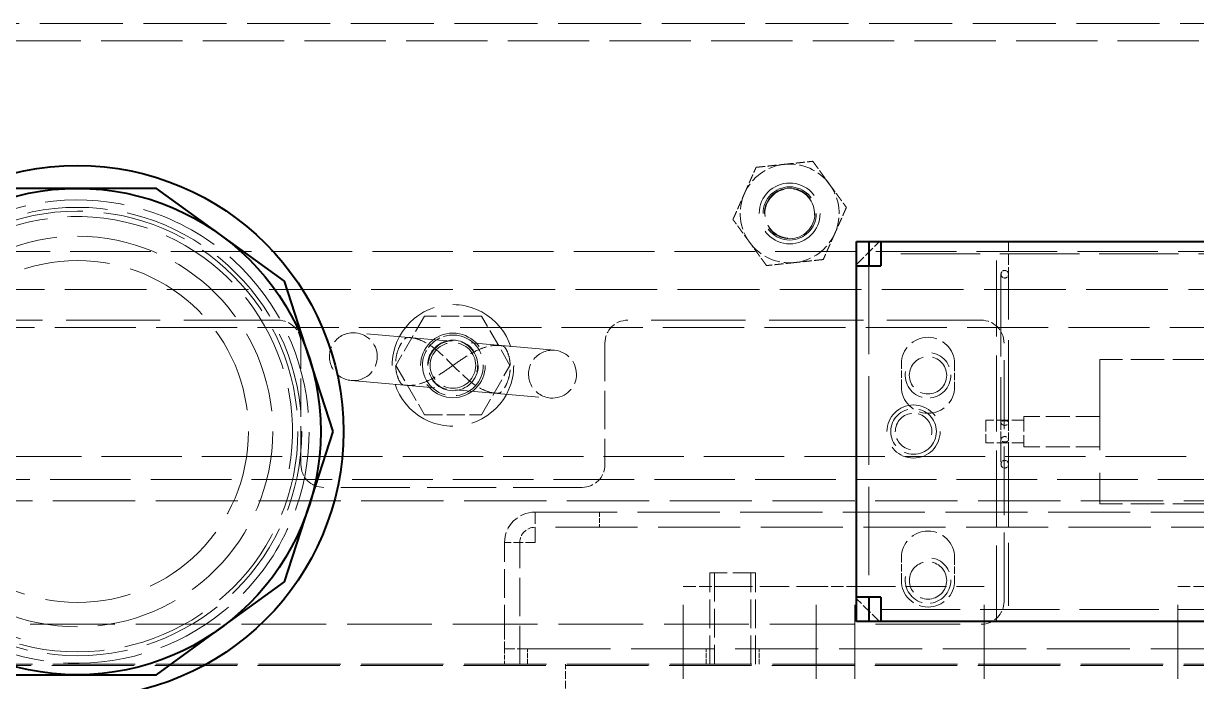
# Model space of a CAD drawing. Header units: millimetres. Extents: x 0 to 5945, y 0 to 4205.
# Drawn here: x 1600.6 to 1754.9, y 2318.9 to 2405.5 of the extents above; entities that cross this region are included whole.
import ezdxf

# ---------------------------------------------------------------- set-up
doc = ezdxf.new("R2010")
doc.units = ezdxf.units.MM
doc.header["$LTSCALE"] = 5
doc.linetypes.add('DASHED', pattern=[0.2067, 0.1654, -0.0413])
doc.layers.add('가려진 것(ISO)', color=2, linetype='DASHED', lineweight=18)
doc.layers.add('가시적인 것(ISO)', color=3, linetype='Continuous', lineweight=40)

msp = doc.modelspace()

# ---------------------------------------------------------------- linework, layer by layer
at = {"layer": '가려진 것(ISO)', "ltscale": 13.194353}
msp.add_line((2036.376, 2405.457), (1586.376, 2405.457), dxfattribs=at)
at = {"layer": '가려진 것(ISO)', "ltscale": 12.937192}
msp.add_line((1584.076, 2403.157), (2038.676, 2403.157), dxfattribs=at)
at = {"layer": '가려진 것(ISO)', "ltscale": 1.616089}
for p, q in [((1710.176, 2373.757), (1713.176, 2376.757)), ((1713.176, 2326.757), (1710.176, 2329.757)), ((1666.876, 2323.157), (1663.876, 2323.157))]:
    msp.add_line(p, q, dxfattribs=at)
at = {"layer": '가려진 것(ISO)', "ltscale": 12.094824}
msp.add_line((1728.576, 2326.757), (1728.576, 2376.757), dxfattribs=at)
at = {"layer": '가려진 것(ISO)', "ltscale": 1.640196}
msp.add_line((1730.176, 2376.757), (1730.176, 2372.451), dxfattribs=at)
at = {"layer": '가려진 것(ISO)', "ltscale": 12.820513}
for p, q in [((1789.576, 2375.457), (1524.576, 2375.457)), ((1524.576, 2345.457), (1789.576, 2345.457))]:
    msp.add_line(p, q, dxfattribs=at)
at = {"layer": '가려진 것(ISO)', "ltscale": 12.631393}
for p, q in [((1856.976, 2375.157), (1713.376, 2375.157)), ((1713.376, 2328.357), (1856.976, 2328.357))]:
    msp.add_line(p, q, dxfattribs=at)
at = {"layer": '가려진 것(ISO)', "ltscale": 14.062248}
msp.add_line((1711.776, 2373.557), (1711.776, 2329.957), dxfattribs=at)
at = {"layer": '가려진 것(ISO)', "ltscale": 13.096293}
for p, q in [((1729.176, 2372.451), (1729.176, 2352.947)), ((1730.176, 2352.947), (1730.176, 2372.451))]:
    msp.add_line(p, q, dxfattribs=at)
at = {"layer": '가려진 것(ISO)', "ltscale": 13.001935}
msp.add_line((1764.576, 2370.457), (1549.576, 2370.457), dxfattribs=at)
at = {"layer": '가려진 것(ISO)', "ltscale": 14.997581}
for p, q in [((1634.076, 2366.407), (1587.576, 2366.407)), ((1726.576, 2366.407), (1680.076, 2366.407))]:
    msp.add_line(p, q, dxfattribs=at)
at = {"layer": '가려진 것(ISO)', "ltscale": 2.859061}
for p, q in [((1653.324, 2366.957), (1649.571, 2360.457)), ((1660.829, 2366.957), (1653.324, 2366.957)), ((1664.582, 2360.457), (1660.829, 2366.957)), ((1649.571, 2360.457), (1653.324, 2353.957)), ((1660.829, 2353.957), (1664.582, 2360.457)), ((1653.324, 2353.957), (1660.829, 2353.957))]:
    msp.add_line(p, q, dxfattribs=at)
at = {"layer": '가려진 것(ISO)', "ltscale": 12.901145}
msp.add_line((1551.376, 2365.457), (2071.376, 2365.457), dxfattribs=at)
at = {"layer": '가려진 것(ISO)', "ltscale": 13.324285}
for p, q in [((1670.452, 2362.443), (1644.253, 2364.747)), ((1643.701, 2358.472), (1669.9, 2356.167))]:
    msp.add_line(p, q, dxfattribs=at)
at = {"layer": '가려진 것(ISO)', "ltscale": 6.094929}
for p, q in [((1637.076, 2347.407), (1637.076, 2363.407)), ((1677.076, 2363.407), (1677.076, 2347.407)), ((1665.876, 2321.157), (1665.876, 2337.157))]:
    msp.add_line(p, q, dxfattribs=at)
at = {"layer": '가려진 것(ISO)', "ltscale": 10.965973}
for p, q in [((1729.576, 2329.407), (1729.576, 2363.407)), ((1674.076, 2344.407), (1640.076, 2344.407))]:
    msp.add_line(p, q, dxfattribs=at)
at = {"layer": '가려진 것(ISO)', "ltscale": 14.438863}
msp.add_line((1742.176, 2361.257), (1742.176, 2342.257), dxfattribs=at)
at = {"layer": '가려진 것(ISO)', "ltscale": 5.33305}
for p, q in [((1756.176, 2361.257), (1742.176, 2361.257)), ((1756.176, 2342.257), (1742.176, 2342.257))]:
    msp.add_line(p, q, dxfattribs=at)
at = {"layer": '가려진 것(ISO)', "ltscale": 1.142718}
for p, q in [((1716.076, 2357.657), (1716.076, 2360.657)), ((1723.076, 2360.657), (1723.076, 2357.657)), ((1716.076, 2332.157), (1716.076, 2335.157)), ((1723.076, 2335.157), (1723.076, 2332.157))]:
    msp.add_line(p, q, dxfattribs=at)
at = {"layer": '가려진 것(ISO)', "ltscale": 2.393412}
for p, q in [((1732.176, 2353.757), (1732.176, 2349.757)), ((1667.876, 2337.157), (1667.876, 2341.157))]:
    msp.add_line(p, q, dxfattribs=at)
at = {"layer": '가려진 것(ISO)', "ltscale": 3.809293}
for p, q in [((1742.176, 2353.757), (1732.176, 2353.757)), ((1742.176, 2349.757), (1732.176, 2349.757))]:
    msp.add_line(p, q, dxfattribs=at)
at = {"layer": '가려진 것(ISO)', "ltscale": 1.795034}
msp.add_line((1727.176, 2353.257), (1727.176, 2350.257), dxfattribs=at)
at = {"layer": '가려진 것(ISO)', "ltscale": 1.904597}
for p, q in [((1732.176, 2353.257), (1727.176, 2353.257)), ((1732.176, 2350.257), (1727.176, 2350.257))]:
    msp.add_line(p, q, dxfattribs=at)
at = {"layer": '가려진 것(ISO)', "ltscale": 1.143405}
for p, q in [((1729.176, 2352.947), (1729.176, 2350.685)), ((1730.176, 2350.685), (1730.176, 2352.947))]:
    msp.add_line(p, q, dxfattribs=at)
at = {"layer": '가려진 것(ISO)', "ltscale": 3.503805}
for p, q in [((1729.176, 2350.685), (1729.176, 2347.451)), ((1730.176, 2347.451), (1730.176, 2350.685))]:
    msp.add_line(p, q, dxfattribs=at)
at = {"layer": '가려진 것(ISO)', "ltscale": 12.782319}
msp.add_line((1531.576, 2348.457), (1782.576, 2348.457), dxfattribs=at)
at = {"layer": '가려진 것(ISO)', "ltscale": 10.011647}
msp.add_line((1730.176, 2347.451), (1730.176, 2326.757), dxfattribs=at)
at = {"layer": '가려진 것(ISO)', "ltscale": 13.086061}
for p, q in [((2115.676, 2342.657), (1507.076, 2342.657)), ((2115.676, 2321.157), (1507.076, 2321.157))]:
    msp.add_line(p, q, dxfattribs=at)
at = {"layer": '가려진 것(ISO)', "ltscale": 13.062409}
for p, q in [((1667.876, 2341.157), (1829.876, 2341.157)), ((1829.876, 2339.157), (1667.876, 2339.157))]:
    msp.add_line(p, q, dxfattribs=at)
at = {"layer": '가려진 것(ISO)', "ltscale": 0.761779}
for p, q in [((1676.376, 2341.157), (1676.376, 2339.157)), ((1663.876, 2323.157), (1663.876, 2321.157)), ((1666.876, 2321.157), (1666.876, 2323.157)), ((1690.376, 2321.157), (1690.376, 2323.157)), ((1697.376, 2321.157), (1697.376, 2323.157))]:
    msp.add_line(p, q, dxfattribs=at)
at = {"layer": '가려진 것(ISO)', "ltscale": 1.523657}
msp.add_line((1667.876, 2337.157), (1663.876, 2337.157), dxfattribs=at)
at = {"layer": '가려진 것(ISO)', "ltscale": 4.571172}
for p, q in [((1663.876, 2325.157), (1663.876, 2337.157)), ((1690.876, 2321.157), (1690.876, 2333.157)), ((1691.475, 2333.157), (1691.475, 2321.157)), ((1696.277, 2321.157), (1696.277, 2333.157)), ((1696.876, 2321.157), (1696.876, 2333.157))]:
    msp.add_line(p, q, dxfattribs=at)
at = {"layer": '가려진 것(ISO)', "ltscale": 3.590168}
msp.add_line((1696.876, 2333.157), (1690.876, 2333.157), dxfattribs=at)
at = {"layer": '가려진 것(ISO)', "ltscale": 2.009241}
for p, q in [((1687.383, 2331.357), (1692.658, 2331.357)), ((1752.423, 2331.357), (1757.698, 2331.357))]:
    msp.add_line(p, q, dxfattribs=at)
at = {"layer": '가려진 것(ISO)', "ltscale": 11.740042}
for p, q in [((1687.383, 2294.957), (1687.383, 2331.357)), ((1704.85, 2294.957), (1704.85, 2331.357)), ((1709.93, 2294.957), (1709.93, 2331.357)), ((1726.951, 2294.957), (1726.951, 2331.357)), ((1752.423, 2294.957), (1752.423, 2331.357))]:
    msp.add_line(p, q, dxfattribs=at)
at = {"layer": '가려진 것(ISO)', "ltscale": 4.644312}
msp.add_line((1692.658, 2331.357), (1704.85, 2331.357), dxfattribs=at)
at = {"layer": '가려진 것(ISO)', "ltscale": 1.935072}
msp.add_line((1704.85, 2331.357), (1709.93, 2331.357), dxfattribs=at)
at = {"layer": '가려진 것(ISO)', "ltscale": 6.484021}
msp.add_line((1709.93, 2331.357), (1726.951, 2331.357), dxfattribs=at)
at = {"layer": '가려진 것(ISO)', "ltscale": 13.449444}
msp.add_line((1587.576, 2326.407), (1726.576, 2326.407), dxfattribs=at)
at = {"layer": '가려진 것(ISO)', "ltscale": 1.196656}
msp.add_line((1663.876, 2323.157), (1663.876, 2325.157), dxfattribs=at)
at = {"layer": '가려진 것(ISO)', "ltscale": 13.223674}
msp.add_line((1666.876, 2323.157), (1830.876, 2323.157), dxfattribs=at)
at = {"layer": '가려진 것(ISO)', "ltscale": 1.218906}
msp.add_line((1671.876, 2317.957), (1671.876, 2321.157), dxfattribs=at)
at = {"layer": '가려진 것(ISO)', "ltscale": 13.094662}
msp.add_line((2115.876, 2320.957), (1506.876, 2320.957), dxfattribs=at)
at = {"layer": '가려진 것(ISO)', "ltscale": 12.159042}
for centre, radius in [((1701.376, 2380.457), 4), ((1657.076, 2360.457), 8)]:
    msp.add_circle(centre, radius, dxfattribs=at)
at = {"layer": '가려진 것(ISO)', "ltscale": 12.159293}
msp.add_circle((1701.376, 2380.457), 4, dxfattribs=at)
at = {"layer": '가려진 것(ISO)', "ltscale": 10.639162}
for centre in [(1701.376, 2380.457), (1717.676, 2351.757)]:
    msp.add_circle(centre, 3.5, dxfattribs=at)
at = {"layer": '가려진 것(ISO)', "ltscale": 10.102645}
for centre in [(1701.376, 2380.457), (1657.076, 2360.457)]:
    msp.add_circle(centre, 3.324, dxfattribs=at)
at = {"layer": '가려진 것(ISO)', "ltscale": 12.81042}
msp.add_circle((1607.676, 2351.757), 29.5, dxfattribs=at)
at = {"layer": '가려진 것(ISO)', "ltscale": 13.562009}
msp.add_circle((1607.676, 2351.757), 29, dxfattribs=at)
at = {"layer": '가려진 것(ISO)', "ltscale": 13.020308}
msp.add_circle((1607.676, 2351.757), 25.7, dxfattribs=at)
at = {"layer": '가려진 것(ISO)', "ltscale": 13.678923}
msp.add_circle((1607.676, 2351.757), 22.5, dxfattribs=at)
at = {"layer": '가려진 것(ISO)', "ltscale": 12.918983}
msp.add_circle((1657.076, 2360.457), 4.25, dxfattribs=at)
at = {"layer": '가려진 것(ISO)', "ltscale": 7.180437}
for centre in [(1657.076, 2360.457), (1717.676, 2351.757)]:
    msp.add_circle(centre, 3, dxfattribs=at)
at = {"layer": '가려진 것(ISO)', "ltscale": 5.88435}
for centre, radius in [((1719.576, 2359.157), 2.459), ((1719.576, 2332.157), 2.458)]:
    msp.add_circle(centre, radius, dxfattribs=at)
at = {"layer": '가려진 것(ISO)', "ltscale": 2.592872}
for start, end in [(96.07787, 156.07787), (36.07787, 96.07787), (156.07787, 216.07787), (336.07787, 36.07787), (216.07787, 276.07787), (276.07787, 336.07787)]:
    msp.add_arc((1701.376, 2380.457), 6.5, start, end, dxfattribs=at)
at = {"layer": '가려진 것(ISO)', "ltscale": 5.844857}
for centre, start, end in [((1701.376, 2380.457), 356.07787, 266.07787), ((1657.076, 2360.457), 344.97248, 254.97248)]:
    msp.add_arc(centre, 3.256, start, end, dxfattribs=at)
at = {"layer": '가려진 것(ISO)', "ltscale": 12.633936}
msp.add_arc((1607.676, 2351.757), 30.479, 242, 152, dxfattribs=at)
at = {"layer": '가려진 것(ISO)', "ltscale": 12.896696}
msp.add_arc((1607.676, 2351.757), 28.284, 350, 260, dxfattribs=at)
at = {"layer": '가려진 것(ISO)', "ltscale": 0.598278}
for centre, start, end in [((1729.676, 2372.451), 0, 180), ((1729.676, 2372.451), 180, 0), ((1729.676, 2347.451), 0, 180), ((1729.676, 2347.451), 180, 0)]:
    msp.add_arc(centre, 0.5, start, end, dxfattribs=at)
at = {"layer": '가려진 것(ISO)', "ltscale": 1.795034}
for centre, start, end in [((1634.076, 2363.407), 0, 90), ((1680.076, 2363.407), 90, 180), ((1726.576, 2363.407), 0, 90), ((1640.076, 2347.407), 180, 270), ((1674.076, 2347.407), 270, 0), ((1726.576, 2329.407), 270, 0)]:
    msp.add_arc(centre, 3, start, end, dxfattribs=at)
at = {"layer": '가려진 것(ISO)', "ltscale": 3.769682}
for centre, start, end in [((1643.977, 2361.609), 84.97248, 264.97248), ((1643.977, 2361.609), 264.97248, 84.97248), ((1670.176, 2359.305), 84.97248, 264.97248), ((1670.176, 2359.305), 264.97248, 84.97248)]:
    msp.add_arc(centre, 3.15, start, end, dxfattribs=at)
at = {"layer": '가려진 것(ISO)', "ltscale": 7.180437}
msp.add_arc((1657.076, 2360.457), 4, 170, 80, dxfattribs=at)
at = {"layer": '가려진 것(ISO)', "ltscale": 2.393412}
for centre, start, end in [((1657.076, 2360.457), 80, 170), ((1667.876, 2337.157), 90, 180)]:
    msp.add_arc(centre, 4, start, end, dxfattribs=at)
at = {"layer": '가려진 것(ISO)', "ltscale": 4.188547}
for centre, start, end in [((1719.576, 2360.657), 0, 180), ((1719.576, 2357.657), 180, 0), ((1719.576, 2335.157), 0, 180), ((1719.576, 2332.157), 180, 0)]:
    msp.add_arc(centre, 3.5, start, end, dxfattribs=at)
at = {"layer": '가려진 것(ISO)', "ltscale": 5.385303}
for centre in [(1719.576, 2359.157), (1719.576, 2332.157)]:
    msp.add_arc(centre, 3, 170, 80, dxfattribs=at)
at = {"layer": '가려진 것(ISO)', "ltscale": 4.310017}
msp.add_arc((1717.676, 2351.757), 2.401, 350, 260, dxfattribs=at)
msp.add_arc((1717.676, 2351.757), 2.401, 350, 260, dxfattribs=at)
at = {"layer": '가려진 것(ISO)', "ltscale": 1.196656}
msp.add_arc((1667.876, 2337.157), 2, 90, 180, dxfattribs=at)
at = {"layer": '가려진 것(ISO)', "ltscale": 1.451393}
for points in [[(1695.435, 2383.093), (1696.141, 2384.685), (1696.957, 2386.523)], [(1696.957, 2386.523), (1698.956, 2386.736), (1700.688, 2386.92)], [(1700.688, 2386.92), (1702.42, 2387.105), (1704.42, 2387.318)], [(1704.42, 2387.318), (1705.604, 2385.692), (1706.63, 2384.285)], [(1693.913, 2379.662), (1694.729, 2381.501), (1695.435, 2383.093)], [(1706.63, 2384.285), (1707.656, 2382.877), (1708.84, 2381.252)], [(1708.84, 2381.252), (1708.024, 2379.413), (1707.318, 2377.821)], [(1696.123, 2376.629), (1695.097, 2378.037), (1693.913, 2379.662)], [(1698.333, 2373.596), (1697.149, 2375.222), (1696.123, 2376.629)], [(1707.318, 2377.821), (1706.612, 2376.229), (1705.796, 2374.391)], [(1702.065, 2373.994), (1700.333, 2373.809), (1698.333, 2373.596)], [(1705.796, 2374.391), (1703.797, 2374.178), (1702.065, 2373.994)]]:
    msp.add_rational_spline(points, [1, 1.0379548493, 1], degree=2, dxfattribs=at)
at = {"layer": '가려진 것(ISO)', "ltscale": 3.064982}
for points in [[(1650.3, 2358.028), (1650.192, 2358.148), (1650.07, 2358.336), (1649.838, 2358.836), (1649.73, 2359.147), (1649.576, 2359.858), (1649.532, 2360.254), (1649.537, 2361.066), (1649.584, 2361.475), (1649.762, 2362.256), (1649.891, 2362.62), (1650.167, 2363.203), (1650.306, 2363.432), (1650.581, 2363.804), (1650.715, 2363.943), (1650.828, 2364.032)], [(1663.853, 2362.886), (1663.961, 2362.766), (1664.083, 2362.578), (1664.315, 2362.078), (1664.423, 2361.767), (1664.577, 2361.056), (1664.621, 2360.66), (1664.616, 2359.848), (1664.569, 2359.439), (1664.391, 2358.658), (1664.262, 2358.294), (1663.986, 2357.711), (1663.847, 2357.482), (1663.572, 2357.11), (1663.438, 2356.971), (1663.325, 2356.882)]]:
    msp.add_open_spline(points, degree=3, knots=[0, 0, 0, 0, 0.11524327, 0.11524327, 0.2347319, 0.2347319, 0.35783833, 0.35783833, 0.48024844, 0.48024844, 0.60293638, 0.60293638, 0.7050621, 0.7050621, 0.80764322, 0.80764322, 0.80764322, 0.80764322], dxfattribs=at)
at = {"layer": '가려진 것(ISO)', "ltscale": 0.369371}
for points, knots in [([(1650.828, 2364.032), (1650.871, 2364.066), (1650.934, 2364.09), (1651.09, 2364.121), (1651.184, 2364.126), (1651.343, 2364.122), (1651.399, 2364.118), (1651.457, 2364.114)], [0, 0, 0, 0, 0.038736091, 0.038736091, 0.077421249, 0.077421249, 0.097107556, 0.097107556, 0.097107556, 0.097107556]), ([(1663.248, 2363.076), (1663.26, 2363.075), (1663.272, 2363.074), (1663.401, 2363.061), (1663.506, 2363.044), (1663.656, 2363.003), (1663.709, 2362.983), (1663.795, 2362.938), (1663.828, 2362.913), (1663.853, 2362.886)], [0.211772144, 0.211772144, 0.211772144, 0.211772144, 0.215808284, 0.215808284, 0.255516782, 0.255516782, 0.282393749, 0.282393749, 0.308210379, 0.308210379, 0.308210379, 0.308210379]), ([(1650.905, 2357.838), (1650.893, 2357.839), (1650.881, 2357.84), (1650.752, 2357.853), (1650.647, 2357.87), (1650.497, 2357.911), (1650.444, 2357.931), (1650.358, 2357.976), (1650.325, 2358.001), (1650.3, 2358.028)], [0.211772144, 0.211772144, 0.211772144, 0.211772144, 0.215808284, 0.215808284, 0.255516782, 0.255516782, 0.282393749, 0.282393749, 0.308210379, 0.308210379, 0.308210379, 0.308210379]), ([(1663.325, 2356.882), (1663.282, 2356.848), (1663.219, 2356.824), (1663.063, 2356.793), (1662.969, 2356.788), (1662.81, 2356.792), (1662.754, 2356.796), (1662.696, 2356.801)], [0, 0, 0, 0, 0.038736091, 0.038736091, 0.077421249, 0.077421249, 0.097107556, 0.097107556, 0.097107556, 0.097107556])]:
    msp.add_open_spline(points, degree=3, knots=knots, dxfattribs=at)
at = {"layer": '가려진 것(ISO)', "ltscale": 2.717534}
for points, knots in [([(1651.457, 2364.114), (1651.462, 2364.113), (1651.467, 2364.113), (1651.893, 2364.075), (1652.346, 2363.963), (1653.226, 2363.614), (1653.654, 2363.378), (1654.55, 2362.792), (1655.086, 2362.359), (1656.119, 2361.419), (1656.619, 2360.916), (1657.076, 2360.457)], [1.68664542, 1.68664542, 1.68664542, 1.68664542, 1.68824094, 1.68824094, 1.82998277, 1.82998277, 1.9717246, 1.9717246, 2.16602363, 2.16602363, 2.36032266, 2.36032266, 2.36032266, 2.36032266]), ([(1657.076, 2360.457), (1657.607, 2360.829), (1658.187, 2361.238), (1659.369, 2361.982), (1659.972, 2362.315), (1660.957, 2362.736), (1661.419, 2362.893), (1662.346, 2363.083), (1662.812, 2363.115), (1663.238, 2363.077), (1663.243, 2363.077), (1663.248, 2363.076)], [0, 0, 0, 0, 0.19429903, 0.19429903, 0.38859806, 0.38859806, 0.53033989, 0.53033989, 0.67208172, 0.67208172, 0.67367724, 0.67367724, 0.67367724, 0.67367724]), ([(1657.076, 2360.457), (1656.546, 2360.085), (1655.966, 2359.676), (1654.784, 2358.932), (1654.181, 2358.599), (1653.196, 2358.178), (1652.734, 2358.021), (1651.807, 2357.831), (1651.341, 2357.799), (1650.914, 2357.837), (1650.91, 2357.837), (1650.905, 2357.838)], [0, 0, 0, 0, 0.19429903, 0.19429903, 0.38859806, 0.38859806, 0.53033989, 0.53033989, 0.67208172, 0.67208172, 0.67367724, 0.67367724, 0.67367724, 0.67367724]), ([(1662.696, 2356.801), (1662.691, 2356.801), (1662.686, 2356.801), (1662.26, 2356.839), (1661.807, 2356.951), (1660.927, 2357.3), (1660.499, 2357.536), (1659.603, 2358.122), (1659.067, 2358.555), (1658.033, 2359.495), (1657.533, 2359.998), (1657.076, 2360.457)], [1.68664542, 1.68664542, 1.68664542, 1.68664542, 1.68824094, 1.68824094, 1.82998277, 1.82998277, 1.9717246, 1.9717246, 2.16602363, 2.16602363, 2.36032266, 2.36032266, 2.36032266, 2.36032266])]:
    msp.add_open_spline(points, degree=3, knots=knots, dxfattribs=at)
at = {"layer": '가려진 것(ISO)', "ltscale": 1.206474}
for points, knots in [([(1730.176, 2352.947), (1730.176, 2352.909), (1730.165, 2352.868), (1730.12, 2352.785), (1730.085, 2352.743), (1729.997, 2352.666), (1729.942, 2352.632), (1729.824, 2352.586), (1729.763, 2352.572), (1729.64, 2352.567), (1729.58, 2352.575), (1729.464, 2352.608), (1729.409, 2352.634), (1729.31, 2352.702), (1729.268, 2352.743), (1729.206, 2352.828), (1729.186, 2352.872), (1729.173, 2352.953), (1729.178, 2352.99), (1729.211, 2353.055), (1729.238, 2353.082), (1729.314, 2353.127), (1729.362, 2353.144), (1729.473, 2353.169), (1729.536, 2353.177), (1729.663, 2353.183), (1729.726, 2353.182), (1729.849, 2353.173), (1729.907, 2353.164), (1730.013, 2353.137), (1730.059, 2353.118), (1730.121, 2353.074), (1730.142, 2353.053), (1730.169, 2353.004), (1730.176, 2352.976), (1730.176, 2352.947)], [0, 0, 0, 0, 0.01863474, 0.01863474, 0.03819076, 0.03819076, 0.05857553, 0.05857553, 0.07745545, 0.07745545, 0.09556838, 0.09556838, 0.11438416, 0.11438416, 0.13460243, 0.13460243, 0.15426037, 0.15426037, 0.17304736, 0.17304736, 0.19177904, 0.19177904, 0.21137841, 0.21137841, 0.23109893, 0.23109893, 0.25000968, 0.25000968, 0.26902737, 0.26902737, 0.28882014, 0.28882014, 0.30331324, 0.30331324, 0.31784293, 0.31784293, 0.31784293, 0.31784293]), ([(1730.176, 2350.685), (1730.176, 2350.729), (1730.165, 2350.774), (1730.12, 2350.866), (1730.086, 2350.91), (1729.999, 2350.99), (1729.946, 2351.025), (1729.828, 2351.075), (1729.764, 2351.089), (1729.637, 2351.095), (1729.574, 2351.086), (1729.455, 2351.049), (1729.399, 2351.02), (1729.301, 2350.946), (1729.26, 2350.902), (1729.201, 2350.809), (1729.184, 2350.762), (1729.173, 2350.671), (1729.179, 2350.629), (1729.214, 2350.553), (1729.243, 2350.52), (1729.322, 2350.463), (1729.373, 2350.441), (1729.486, 2350.409), (1729.546, 2350.4), (1729.67, 2350.393), (1729.731, 2350.394), (1729.849, 2350.407), (1729.906, 2350.418), (1730.01, 2350.453), (1730.056, 2350.478), (1730.119, 2350.532), (1730.14, 2350.558), (1730.169, 2350.618), (1730.176, 2350.651), (1730.176, 2350.685)], [0, 0, 0, 0, 0.01862676, 0.01862676, 0.03757087, 0.03757087, 0.05735429, 0.05735429, 0.07686346, 0.07686346, 0.09566831, 0.09566831, 0.11491822, 0.11491822, 0.1347788, 0.1347788, 0.1539766, 0.1539766, 0.17256568, 0.17256568, 0.19183456, 0.19183456, 0.21216381, 0.21216381, 0.23135879, 0.23135879, 0.24959725, 0.24959725, 0.26809615, 0.26809615, 0.288068, 0.288068, 0.30295724, 0.30295724, 0.31786102, 0.31786102, 0.31786102, 0.31786102])]:
    msp.add_open_spline(points, degree=3, knots=knots, dxfattribs=at)
at = {"layer": '가시적인 것(ISO)'}
for p, q in [((1607.676, 2383.757), (1597.279, 2383.757)), ((1618.074, 2383.757), (1607.676, 2383.757)), ((1626.486, 2377.646), (1618.074, 2383.757)), ((1634.897, 2371.534), (1626.486, 2377.646)), ((1710.176, 2376.757), (1711.776, 2376.757)), ((1710.176, 2373.557), (1710.176, 2376.757)), ((1711.776, 2376.757), (1711.776, 2373.557)), ((1711.776, 2376.757), (1713.376, 2376.757)), ((1713.376, 2376.757), (1856.976, 2376.757)), ((1713.376, 2376.757), (1713.376, 2373.557)), ((1710.176, 2373.557), (1713.376, 2373.557)), ((1710.176, 2329.957), (1710.176, 2373.557)), ((1638.11, 2361.646), (1634.897, 2371.534)), ((1641.323, 2351.757), (1638.11, 2361.646)), ((1638.11, 2341.868), (1641.323, 2351.757)), ((1634.897, 2331.98), (1638.11, 2341.868)), ((1626.486, 2325.868), (1634.897, 2331.98)), ((1713.376, 2329.957), (1710.176, 2329.957)), ((1710.176, 2326.757), (1710.176, 2329.957)), ((1711.776, 2329.957), (1711.776, 2326.757)), ((1713.376, 2329.957), (1713.376, 2326.757)), ((1618.074, 2319.757), (1626.486, 2325.868)), ((1711.776, 2326.757), (1710.176, 2326.757)), ((1713.376, 2326.757), (1711.776, 2326.757)), ((1856.976, 2326.757), (1713.376, 2326.757)), ((1597.279, 2319.757), (1607.676, 2319.757)), ((1607.676, 2319.757), (1618.074, 2319.757))]:
    msp.add_line(p, q, dxfattribs=at)
for radius in [35, 32]:
    msp.add_circle((1607.676, 2351.757), radius, dxfattribs=at)

doc.saveas('drawing.dxf')
